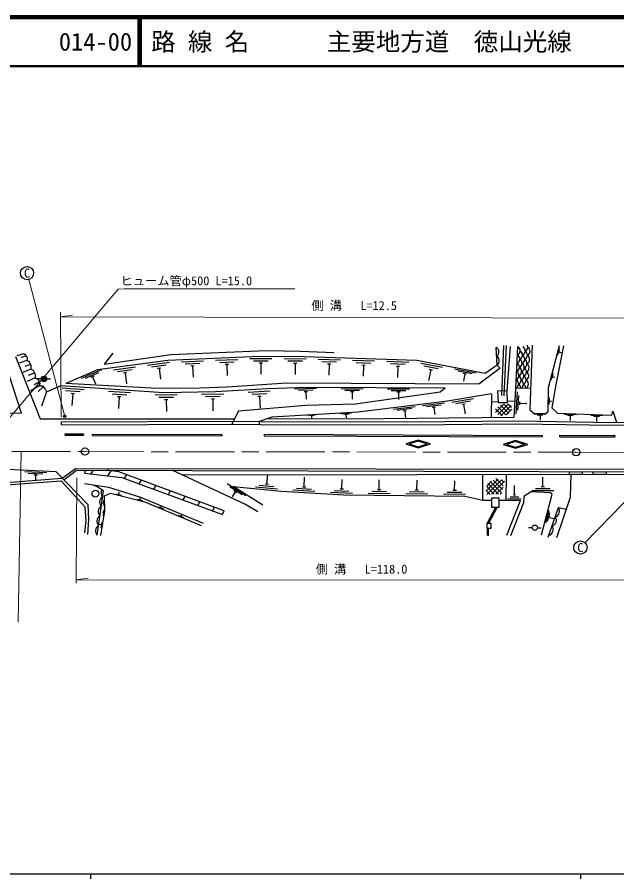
# Model space of a CAD drawing. Units: millimetres, scale not verified. Extents: x 40000 to 680000, y 20000 to 380000.
# Drawn here: x 153026 to 275422, y 204000 to 380000 of the extents above; entities that cross this region are included whole.
import ezdxf
from ezdxf.enums import TextEntityAlignment as Align

# ---------------------------------------------------------------- set-up
doc = ezdxf.new("R2010")
doc.units = ezdxf.units.MM
doc.header["$LTSCALE"] = 1000
doc.linetypes.add('CHAIN', pattern=[18.5, 12, -1.5, 3.5, -1.5])
for name, color, linetype, lineweight in [('M-BGD', 7, 'Continuous', 25), ('M-BGD-EXST', 7, 'Continuous', 25), ('M-BMK', 2, 'CHAIN', 13), ('M-BMK-SRVR', 3, 'Continuous', 25), ('M-STR-HTXT', 7, 'Continuous', 13), ('M-STR-STRC', 7, 'Continuous', 25), ('M-TTL', 2, 'Continuous', 140), ('M-TTL-BAND', 7, 'Continuous', 25), ('M-TTL-LINE', 7, 'Continuous', 50)]:
    doc.layers.add(name, color=color, linetype=linetype, lineweight=lineweight)
doc.layers.add('M-TTL-TXT', color=7, linetype='Continuous')
doc.styles.add('ＭＳ ゴシック', font='')
doc.styles.get('ＭＳ ゴシック').set_extended_font_data('MS Gothic')
pattern_1 = [(45, (-0, -0), (-441.9417, 441.9417), []), (135, (-0, -0), (-441.9417, -441.9417), [])]

msp = doc.modelspace()

# ---------------------------------------------------------------- hatches: boundary and pattern name
at = {"layer": 'M-BGD'}
for points in [[(159040, 306121, -1), (157940, 306121, -0.41421), (158490, 306671, -0.41421)], [(268393, 287181), (265680, 287188), (265681, 286657), (268394, 286661)], [(273279, 287166), (270566, 287174), (270567, 286665), (273280, 286669)]]:
    msp.add_hatch(color=256, dxfattribs=at).paths.add_polyline_path(points)
h = msp.add_hatch(dxfattribs=at)
h.set_pattern_fill('USER', color=256, style=0, pattern_type=2)
h.set_pattern_definition(pattern_1)
h.paths.add_polyline_path([(253985, 299875), (253845, 300883), (252806, 301063), (251717, 300803), (250798, 300234), (250438, 299535), (250718, 299155), (251637, 298556), (253256, 298856)])
h = msp.add_hatch(dxfattribs=at)
h.set_pattern_fill('USER', color=256, style=0, pattern_type=2)
h.set_pattern_definition([(58, (-0, -0), (-2650.15, 1655.998), [])])
h.paths.add_polyline_path([(173776, 287156), (171325, 287462), (166995, 287475), (166788, 286852), (174361, 285975), (194907, 278440), (195268, 279162)])
h = msp.add_hatch(dxfattribs=at)
h.set_pattern_fill('USER', color=256, style=0, pattern_type=2)
h.set_pattern_definition(pattern_1)
h.paths.add_polyline_path([(252527, 285331), (250765, 285774), (248910, 284641), (248725, 282509), (251847, 282592)])
at = {"layer": 'M-BGD-EXST'}
msp.add_hatch(color=256, dxfattribs=at).paths.add_polyline_path([(162948, 298587, -1), (162509, 298348, -1)])
at = {"layer": 'M-STR-STRC'}
h = msp.add_hatch(color=256, dxfattribs=at)
h.paths.add_polyline_path([(234882, 293624), (232382, 292824), (234882, 292024), (237382, 292824)])
h.paths.add_polyline_path([(236709, 292824), (234882, 292239), (233055, 292824), (234882, 293408)], flags=16)
h = msp.add_hatch(color=256, dxfattribs=at)
h.paths.add_polyline_path([(254758, 293538), (252258, 292738), (254758, 291938), (257258, 292738)])
h.paths.add_polyline_path([(256585, 292738), (254758, 292154), (252931, 292738), (254758, 293323)], flags=16)

# ---------------------------------------------------------------- linework, layer by layer
at = {"layer": 'M-BGD'}
for p, q in [((250991, 308896), (250818, 312511)), ((252323, 312973), (251880, 302695)), ((252844, 312947), (252349, 302643)), ((253078, 303710), (253729, 312713)), ((263664, 312415), (263271, 310905)), ((263663, 312012), (263466, 311258)), ((263564, 311635), (264048, 311509)), ((155001, 309861), (153439, 309316)), ((153821, 310523), (154865, 310824)), ((198028, 310030), (193532, 309846)), ((205004, 310200), (200504, 310222)), ((204252, 309753), (201252, 309768)), ((212004, 310166), (207504, 310188)), ((218988, 309938), (214490, 310079)), ((225985, 309718), (221487, 309860)), ((155824, 308138), (154176, 307419)), ((154662, 308731), (155683, 309085)), ((177144, 308539), (172685, 307933)), ((184080, 309482), (179621, 308876)), ((183398, 308935), (180425, 308531)), ((182319, 308334), (181625, 308240)), ((181972, 308287), (182275, 306058)), ((191034, 309744), (186538, 309560)), ((190303, 309263), (187305, 309141)), ((189172, 308767), (188473, 308738)), ((188823, 308752), (188915, 306504)), ((197297, 309550), (194300, 309427)), ((196166, 309053), (195467, 309024)), ((195817, 309039), (195909, 306791)), ((203099, 309309), (202399, 309312)), ((202749, 309311), (202738, 307061)), ((211251, 309719), (208251, 309734)), ((210099, 309275), (209399, 309278)), ((209749, 309277), (209738, 307027)), ((218224, 309512), (215226, 309606)), ((217061, 309098), (216361, 309120)), ((216711, 309109), (216640, 306860)), ((225221, 309292), (222222, 309386)), ((224057, 308878), (223358, 308900)), ((223707, 308889), (223637, 306641)), ((232981, 309499), (228483, 309640)), ((232217, 309072), (229219, 309167)), ((231054, 308659), (230354, 308681)), ((230704, 308670), (230633, 306421)), ((239816, 308450), (235395, 309290)), ((238995, 308148), (236048, 308708)), ((237781, 307920), (237094, 308051)), ((246721, 307291), (242300, 308131)), ((156714, 306349), (155024, 305587)), ((155323, 306883), (156546, 307348)), ((170213, 307956), (166078, 306181)), ((169642, 307385), (166886, 306201)), ((168704, 306655), (168061, 306379)), ((168382, 306517), (168974, 305139)), ((176461, 307992), (173489, 307588)), ((175383, 307391), (174689, 307297)), ((175036, 307344), (175339, 305115)), ((237437, 307986), (237017, 305775)), ((245928, 307136), (242981, 307696)), ((244742, 307056), (244055, 307187)), ((244398, 307121), (244118, 305648)), ((262348, 307368), (261955, 305858)), ((262347, 306965), (262150, 306210)), ((262248, 306588), (262732, 306461)), ((157526, 304699), (155817, 303702)), ((156489, 304940), (157506, 305496)), ((157940, 306121), (157190, 306121)), ((157296, 303518), (158350, 304480)), ((158994, 303465), (161864, 304697)), ((159040, 306121), (159790, 306121)), ((166672, 303891), (162182, 304195)), ((165891, 303463), (162898, 303665)), ((164711, 303062), (164013, 303109)), ((164362, 303085), (164200, 300691)), ((176150, 303250), (171660, 303554)), ((175369, 302822), (172376, 303024)), ((185675, 302840), (181176, 302761)), ((195174, 303007), (190674, 302928)), ((204675, 303615), (200182, 303358)), ((203953, 303093), (200958, 302922)), ((214152, 304171), (209656, 303989)), ((213415, 303841), (210417, 303720)), ((212278, 303495), (211578, 303467)), ((211928, 303481), (211989, 301982)), ((223640, 304036), (219140, 304058)), ((222888, 303739), (219888, 303754)), ((221737, 303445), (221037, 303448)), ((221387, 303447), (221379, 301947)), ((233140, 303988), (228640, 304011)), ((232388, 303692), (229388, 303707)), ((231237, 303398), (230537, 303401)), ((230887, 303399), (230879, 301900)), ((249835, 303074), (249781, 298251)), ((254822, 304212), (257844, 304264)), ((255082, 303458), (254844, 298964)), ((174190, 302421), (173491, 302468)), ((173840, 302444), (173678, 300050)), ((184934, 302347), (181934, 302294)), ((183792, 301847), (183092, 301835)), ((183442, 301841), (183484, 299441)), ((194432, 302514), (191433, 302461)), ((193291, 302013), (192591, 302001)), ((192941, 302007), (192983, 299608)), ((202833, 302548), (202134, 302508)), ((202483, 302528), (202620, 300132)), ((240255, 301171), (235788, 300625)), ((246204, 302060), (241767, 301305)), ((245530, 301550), (242572, 301046)), ((244461, 300972), (243771, 300855)), ((249817, 301420), (251170, 301486)), ((253124, 301580), (254686, 301656)), ((255342, 302693), (255184, 299697)), ((255581, 301529), (255544, 300830)), ((255562, 301180), (257060, 301100)), ((261526, 302355), (261505, 300795)), ((261621, 301963), (261610, 301183)), ((261615, 301573), (262115, 301567)), ((234299, 300443), (229833, 299897)), ((233591, 300055), (230613, 299691)), ((232486, 299617), (231791, 299532)), ((232139, 299575), (232321, 298086)), ((239547, 300783), (236569, 300419)), ((238442, 300345), (237747, 300260)), ((238094, 300303), (238276, 298814)), ((244116, 300914), (244444, 298991)), ((213842, 298739), (212285, 298639)), ((213459, 298614), (212681, 298564)), ((213070, 298589), (213102, 298090)), ((221286, 299108), (218891, 298957)), ((220697, 298920), (219499, 298845)), ((220098, 298883), (220145, 298134)), ((260954, 298901), (258555, 298827)), ((260360, 298682), (259161, 298646)), ((259760, 298664), (259791, 297664)), ((267147, 298766), (264749, 298861)), ((266540, 298590), (265341, 298638)), ((265940, 298614), (265900, 297614)), ((272522, 298551), (270124, 298647)), ((271914, 298375), (270715, 298423)), ((271315, 298399), (271275, 297400)), ((162060, 296729), (162057, 297329)), ((162810, 294891), (166561, 294891)), ((162810, 294591), (162810, 294891)), ((162810, 294591), (166561, 294591)), ((166561, 294891), (166561, 294591)), ((168341, 294858), (168340, 294558)), ((168340, 294558), (194829, 294475)), ((168341, 294858), (194829, 294775)), ((194829, 294775), (194829, 294475)), ((203422, 294812), (203421, 294512)), ((203421, 294512), (260222, 294286)), ((203422, 294812), (260223, 294586)), ((260223, 294586), (260222, 294286)), ((263768, 294307), (263769, 294607)), ((263768, 294307), (275045, 294249)), ((263769, 294607), (275047, 294549)), ((275047, 294549), (275045, 294249)), ((159047, 286942), (154552, 287155)), ((265680, 287188), (265681, 286657)), ((268393, 287181), (268394, 286661)), ((270566, 287174), (270567, 286665)), ((273279, 287166), (273280, 286669)), ((158284, 286678), (155287, 286819)), ((157121, 286432), (156421, 286465)), ((156771, 286449), (156723, 285434)), ((203968, 284645), (204166, 286585)), ((211592, 284077), (211701, 286024)), ((219280, 283647), (219389, 285594)), ((226926, 283541), (226948, 285491)), ((234626, 283456), (234647, 285406)), ((242325, 283371), (242347, 285321)), ((248101, 281372), (248093, 286630)), ((252818, 281259), (252926, 286637)), ((260332, 284103), (260354, 286053)), ((199700, 282254), (195897, 284661)), ((198938, 282453), (196403, 284057)), ((201651, 284097), (206127, 283641)), ((202436, 284409), (205421, 284105)), ((203620, 284680), (204316, 284609)), ((209302, 283424), (213795, 283173)), ((210072, 283772), (213068, 283604)), ((211242, 284097), (211941, 284058)), ((218930, 283666), (219629, 283627)), ((226576, 283545), (227276, 283537)), ((234276, 283460), (234976, 283452)), ((241975, 283375), (242675, 283367)), ((254540, 282423), (254561, 284373)), ((258828, 283730), (261828, 283696)), ((259982, 284107), (260682, 284099)), ((173158, 282643), (174321, 282348)), ((173739, 282496), (173862, 282980)), ((178102, 281390), (178224, 281875)), ((197542, 283052), (196900, 282038)), ((197838, 282865), (197246, 283239)), ((216990, 282994), (221483, 282742)), ((217760, 283341), (220756, 283174)), ((224668, 282786), (229167, 282736)), ((225422, 283168), (228422, 283135)), ((232367, 282701), (236867, 282651)), ((233121, 283083), (236121, 283050)), ((240067, 282616), (244566, 282566)), ((240821, 282998), (243821, 282964)), ((249925, 279871), (249925, 281818)), ((249925, 281818), (251348, 281818)), ((251348, 281818), (251348, 279871)), ((253181, 281658), (255881, 281628)), ((253636, 282043), (255435, 282023)), ((254330, 282425), (254750, 282421)), ((258074, 283348), (262573, 283298)), ((170737, 280707), (170287, 280703)), ((170742, 280107), (170732, 281307)), ((177520, 281538), (178683, 281243)), ((181765, 280011), (182871, 279546)), ((182318, 279778), (182492, 280193)), ((250637, 279871), (248953, 276672)), ((249324, 276672), (250980, 279871)), ((251348, 279871), (249925, 279871)), ((170650, 278847), (170400, 278880)), ((170701, 279379), (170584, 278155)), ((185913, 278267), (187020, 277802)), ((186466, 278034), (186641, 278449)), ((194907, 278440), (195268, 279162)), ((261570, 279247), (260890, 276634)), ((261660, 278759), (261206, 277017)), ((170272, 276271), (169778, 276350)), ((170177, 275678), (170368, 276863)), ((248953, 275581), (248953, 276672)), ((248953, 276672), (249696, 276672)), ((249696, 276672), (249696, 275581)), ((261689, 278038), (261583, 277632)), ((261636, 277835), (262652, 277570)), ((249696, 275581), (248953, 275581)), ((249022, 274101), (249022, 275581)), ((249268, 274086), (249268, 275581)), ((258148, 275717), (257398, 275717)), ((259248, 275717), (259998, 275717))]:
    msp.add_line(p, q, dxfattribs=at)
for points in [[(172528, 311366), (170742, 309140), (184382, 311088), (203912, 311895), (210871, 311756), (217645, 311478)], [(204207, 298035), (221317, 297975), (254509, 298296), (254819, 304158), (255251, 312719)], [(258154, 313025), (257686, 299807), (258571, 299026), (261018, 299104), (261409, 299443), (261461, 304360), (263700, 312947)], [(264572, 312884), (262952, 304970), (262194, 300216), (263318, 299119), (274424, 298675), (274607, 299537), (275393, 297255)], [(152638, 310705), (157687, 297987), (197364, 297927)], [(153033, 310883), (154356, 311283), (154812, 310950), (155024, 310450), (155001, 309861), (155424, 309727), (155769, 308872), (155824, 308138), (156269, 307894), (156669, 307105), (156714, 306349), (157282, 306021), (157638, 305188), (157526, 304699), (158171, 304677), (158749, 304043), (158994, 303465), (158004, 300543)], [(250991, 308896), (248552, 307248), (234607, 309898), (211706, 310617), (202467, 310662), (183796, 309898), (169423, 307944), (162952, 305165)], [(103332, 296685), (142089, 299376), (153916, 299082), (150585, 309368)], [(250991, 308896), (251600, 308332), (247287, 305014), (208043, 305277), (195880, 304418), (190370, 304237), (181641, 304146), (162952, 305165)], [(240391, 304252), (212198, 304392), (204143, 304065), (193529, 303458), (182942, 303272), (161864, 304697)], [(240391, 304252), (239362, 303411), (222110, 300981), (211918, 300701), (198172, 299533), (196833, 296873)], [(249835, 303074), (240890, 301551), (222649, 299322), (205020, 298332), (202433, 297387), (202423, 296787)], [(162057, 297329), (197122, 297474), (202786, 297381), (232794, 297351), (255457, 297536), (274704, 297238), (287401, 297535), (287545, 298788), (289334, 300260), (294089, 299888)], [(162060, 296729), (197118, 296874), (202781, 296781), (232797, 296751), (255455, 296936), (274706, 296638), (288012, 296985), (288156, 298808)], [(167459, 274324), (167617, 277422), (167482, 280402), (160992, 287150), (151049, 287621), (131677, 287359), (101515, 286793), (66846, 285645)], [(162225, 285868), (164889, 287807), (287715, 287685), (288535, 287363), (288925, 286655), (288960, 285770), (288153, 284925)], [(162558, 285522), (165114, 287480), (283182, 287138), (285711, 284131)], [(166995, 287475), (166788, 286852), (174361, 285975), (194907, 278440)], [(195268, 279162), (173776, 287156), (171325, 287462)], [(202117, 278975), (199598, 280468), (184775, 287423)], [(94183, 277610), (99130, 281742), (122396, 283492), (135587, 283972), (138924, 283491), (139405, 284068), (162225, 285868)], [(94439, 277303), (99288, 281353), (122418, 283092), (135566, 283571), (139088, 283064), (139604, 283683), (161969, 285275), (166811, 280014), (167015, 277217), (166752, 274695)], [(186668, 286535), (282662, 286683), (288115, 280407)], [(263196, 273689), (265972, 281922), (266136, 286658)], [(191074, 276598), (178264, 281894), (171711, 283938), (166734, 284702)], [(169369, 274160), (170650, 283246), (169345, 284084), (168607, 284414)], [(203150, 280354), (197129, 284166), (206947, 283165), (219705, 282451), (244393, 282178), (248101, 281372), (249925, 281325)], [(170084, 274111), (170897, 279159), (170872, 282212), (172079, 282754), (179076, 280981), (190558, 276154)], [(260066, 274272), (262207, 282566), (261821, 282864), (257954, 283012), (256467, 282061), (256407, 280782), (253730, 274064)], [(252979, 274178), (255803, 281249), (251348, 281264)], [(261450, 273787), (263546, 279835), (265146, 279474)]]:
    msp.add_lwpolyline(points, dxfattribs=at)
msp.add_lwpolyline([(253078, 303710), (251099, 303632), (251178, 301264), (253130, 301290)], close=True, dxfattribs=at)
for centre, radius in [((158490, 306121), 550), ((169000, 282675), 700), ((258698, 275717), 550)]:
    msp.add_circle(centre, radius, dxfattribs=at)
for centre, radius, start, end in [((250392, 311640), 970, 301.55106, 63.92166), ((254741, 311894), 970, 295.92496, 58.29556), ((255200, 311019), 970, 295.92496, 58.29556), ((255745, 311843), 970, 295.92496, 58.29556), ((256204, 310969), 970, 295.92496, 58.29556), ((256290, 312667), 970, 295.92496, 18.5932), ((256749, 311792), 970, 295.92496, 58.29556), ((250273, 309822), 1172, 307.76294, 57.70978), ((254656, 310196), 970, 295.92496, 58.29556), ((255115, 309322), 970, 295.92496, 58.29556), ((255659, 310145), 970, 295.92496, 58.29556), ((256118, 309271), 970, 295.92496, 58.29556), ((256663, 310095), 970, 295.92496, 58.29556), ((254570, 308498), 970, 295.92496, 58.29556), ((255029, 307624), 970, 295.92496, 58.29556), ((255574, 308448), 970, 295.92496, 58.29556), ((256033, 307573), 970, 295.92496, 58.29556), ((256577, 308397), 970, 295.92496, 58.29556), ((254484, 306800), 970, 295.92496, 58.29556), ((254943, 305926), 970, 295.92496, 58.29556), ((255488, 306750), 970, 295.92496, 58.29556), ((255947, 305876), 970, 295.92496, 58.29556), ((256492, 306699), 970, 295.92496, 58.29556), ((254399, 305103), 970, 295.92496, 58.29556), ((254858, 304229), 970, 0.05146, 58.29556), ((255402, 305052), 970, 302.17334, 58.29556), ((255861, 304178), 970, 4.06283, 58.29556), ((256406, 305001), 970, 309.21925, 58.29556), ((171368, 282967), 1250, 154.33399, 225.10457), ((171089, 280987), 1250, 118.84437, 225.10457), ((170810, 279006), 1250, 118.84437, 225.10457), ((170531, 277026), 1250, 118.84437, 225.10457), ((262510, 279136), 1250, 287.75752, 34.01773), ((261855, 277246), 1250, 287.75752, 34.01773), ((170252, 275045), 1250, 118.84437, 225.10457), ((261200, 275356), 1250, 287.75752, 34.01773)]:
    msp.add_arc(centre, radius, start, end, dxfattribs=at)
at = {"layer": 'M-BGD-EXST'}
for centre, radius in [((155022, 327731), 1350), ((162729, 298468), 250), ((267998, 271659), 1350)]:
    msp.add_circle(centre, radius, dxfattribs=at)
at = {"layer": 'M-BMK'}
msp.add_lwpolyline([(66638, 289467), (103896, 290928), (133426, 291352), (166855, 291265), (267153, 291129), (313751, 291057), (333527, 290698), (359052, 289448), (366740, 288881), (379818, 287686), (388476, 286879), (402562, 285220), (419992, 282842), (437248, 279994), (453888, 277041)], dxfattribs=at)
at = {"layer": 'M-BMK-SRVR'}
for centre in [(166855, 291265), (267153, 291129)]:
    msp.add_circle(centre, 750, dxfattribs=at)
at = {"layer": 'M-STR-HTXT'}
for p, q in [((162729, 298468), (155366, 326426)), ((151541, 298202), (173609, 324436)), ((173609, 324436), (174849, 324536)), ((174849, 324536), (209722, 324536)), ((161840, 319719), (162006, 298319)), ((161847, 318803), (164281, 319129)), ((161847, 318803), (287466, 318505)), ((153803, 291195), (153247, 256444)), ((165201, 285909), (165072, 264379)), ((282124, 286239), (268938, 272628)), ((165076, 265083), (167509, 265413)), ((165076, 265083), (286418, 265009))]:
    msp.add_line(p, q, dxfattribs=at)
at = {"layer": 'M-STR-STRC'}
for p, q in [((234882, 293624), (232382, 292824)), ((232382, 292824), (234882, 292024)), ((234882, 293408), (233055, 292824)), ((233055, 292824), (234882, 292239)), ((237382, 292824), (234882, 293624)), ((236709, 292824), (234882, 293408)), ((234882, 292239), (236709, 292824)), ((234882, 292024), (237382, 292824)), ((254758, 293538), (252258, 292738)), ((252258, 292738), (254758, 291938)), ((254758, 293323), (252931, 292738)), ((252931, 292738), (254758, 292154)), ((257258, 292738), (254758, 293538)), ((256585, 292738), (254758, 293323)), ((254758, 292154), (256585, 292738)), ((254758, 291938), (257258, 292738))]:
    msp.add_line(p, q, dxfattribs=at)
at = {"layer": 'M-TTL'}
msp.add_line((680000, 380000), (40000, 380000), dxfattribs=at)
at = {"layer": 'M-TTL-BAND'}
for p, q in [((40000, 205000), (579000, 205000)), ((168000, 205000), (168000, 204000)), ((268000, 205000), (268000, 204000))]:
    msp.add_line(p, q, dxfattribs=at)
at = {"layer": 'M-TTL-LINE'}
for p, q in [((177750, 380000), (177750, 370000)), ((178250, 380000), (178250, 370000)), ((40000, 370000), (680000, 370000))]:
    msp.add_line(p, q, dxfattribs=at)

# ---------------------------------------------------------------- texts
at = {"layer": 'M-BGD-EXST', "style": 'ＭＳ ゴシック'}
for p in [(155022, 327731), (267998, 271659)]:
    msp.add_text('C', height=1833, dxfattribs=at).set_placement(p, align=Align.MIDDLE_CENTER)
at = {"layer": 'M-STR-HTXT', "style": 'ＭＳ ゴシック'}
msp.add_text('ヒューム管φ500 L=15.0', height=1833, dxfattribs=at).set_placement((174114, 324698), align=Align.BOTTOM_LEFT)
for s, p in [('側 溝   L=12.5', (221814, 319635)), ('側 溝   L=118.0', (223321, 265783))]:
    msp.add_text(s, height=1833, dxfattribs=at).set_placement(p, align=Align.BOTTOM_CENTER)
at = {"layer": 'M-TTL-TXT', "style": 'ＭＳ ゴシック'}
for s, p in [('014-00', (161521, 375000)), ('路 線 名', (180380, 375000)), ('主要地方道\u3000徳山光線', (216234, 375000))]:
    msp.add_text(s, height=3666, dxfattribs=at).set_placement(p, align=Align.MIDDLE_LEFT)

doc.saveas('drawing.dxf')
